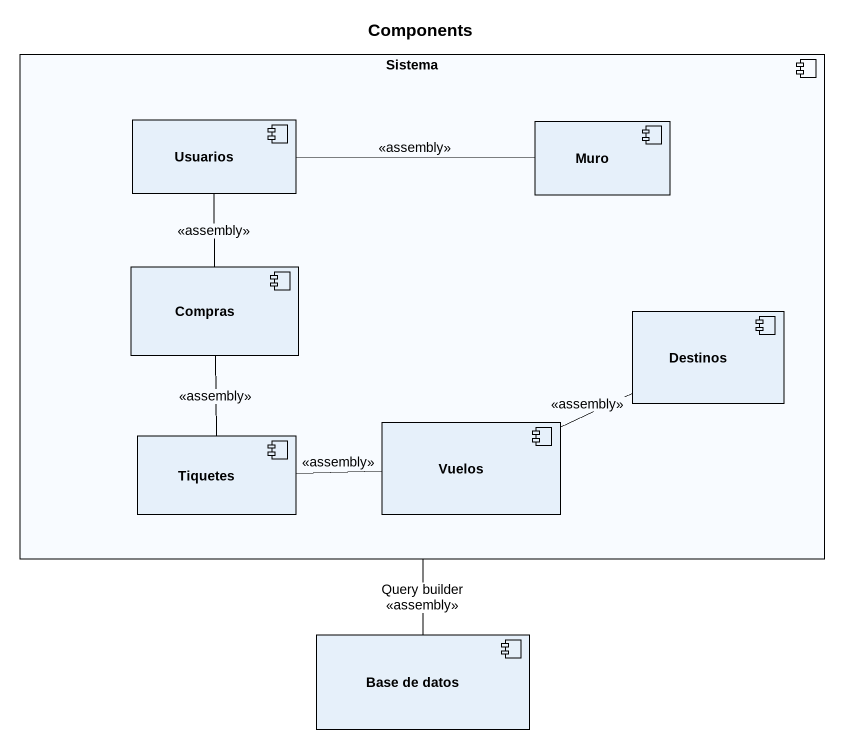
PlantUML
@startuml
title Components
component Sistema {
  component Usuarios
  component Muro
  component Compras
  component Destinos
  component Tiquetes
  component Vuelos
}
component "Base de datos" as Base_de_datos
Sistema -- Base_de_datos : Query builder\n<<assembly>>
Muro -left- Usuarios : <<assembly>>
Compras -up- Usuarios : <<assembly>>
Compras -- Tiquetes : <<assembly>>
Tiquetes -right- Vuelos : <<assembly>>
Vuelos -right- Destinos : <<assembly>>
@enduml
